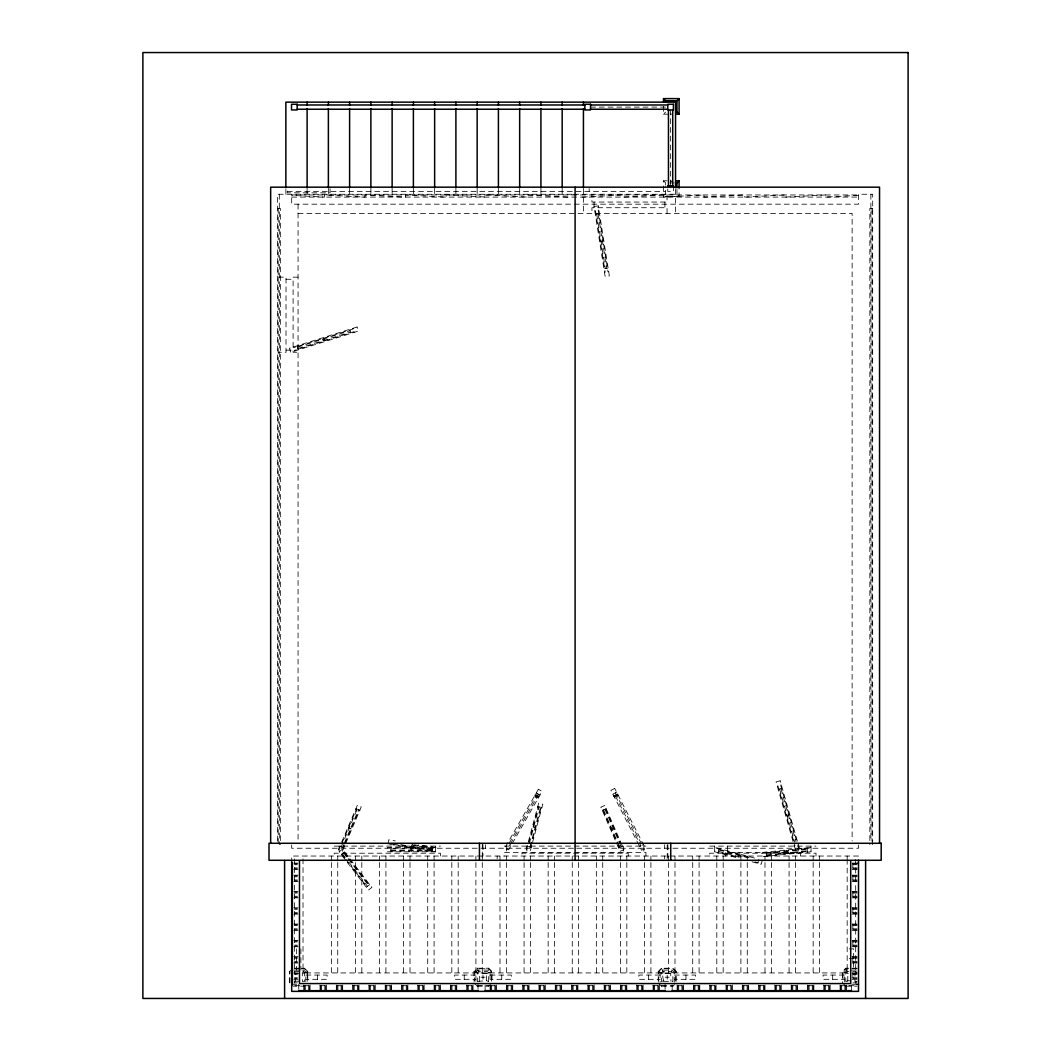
<?xml version="1.0" encoding="UTF-8"?>
<svg xmlns="http://www.w3.org/2000/svg" width="1051" height="1051" viewBox="0 0 1051 1051"><rect width="100%" height="100%" fill="white"/><g stroke="black" fill="none" stroke-linecap="round" stroke-linejoin="round"><path stroke-width="0.75" stroke-dasharray="5 3.75" d="M387.99 844.006L388.686 839.815L395.307 840.905M432.04 851.297L432.723 847.106M435.521 847.526L387.333 847.526L387.333 851.783L435.521 851.783L436.218 847.684L418.692 844.781M528.627 843.362L538.44 806.721M529.284 843.651L539.137 806.905M529.862 846.975L540.503 807.273M530.545 847.145L541.186 807.457M718.096 852.703L719.199 848.591M757.797 863.331L758.901 859.232M762.317 860.152L761.213 864.25L751.688 861.702M294.319 983.053L295.278 980.741L295.226 973.699L294.319 971.334M307.746 981.292L307.746 971.452L304.514 968.221L302.254 973.646L302.504 981.319M474.014 982.935L477.246 986.166L477.64 985.194M479.256 981.319L479.44 973.699L477.246 968.221L474.014 971.452L474.014 981.292M474.014 971.452L479.44 973.699L486.482 973.646L488.728 968.221L491.96 971.452L491.96 981.292M658.228 982.935L661.46 986.166L661.867 985.194M663.47 981.319L672.39 981.371M676.187 981.292L676.187 971.452L672.955 968.221L670.696 973.646L670.945 981.319M857.169 968.221L845.687 968.221L842.455 971.452L842.455 982.935L845.687 986.166L846.081 985.194M847.697 981.319L847.881 973.699L845.687 968.221M856.565 984.708L854.923 980.741L854.975 973.699L856.565 969.679M341.72 843.769L356.591 808.863M341.141 846.948L357.235 809.139M342.442 847.513L343.638 844.702M344.229 843.296L358.549 809.704M343.099 847.789L344.334 844.873M344.951 843.428L359.192 809.979M509.131 843.296L537.495 793.65M510.234 844.229L509.538 845.451L510.76 846.147M510.339 844.032L538.743 794.333M663.509 106.401L663.509 114.191L665.625 112.063M304.107 985.194L304.514 986.166L293.019 986.166L289.787 982.935L289.787 971.452L293.019 968.221M295.226 973.699L294.122 973.239M475.906 972.228L478.034 970.112L487.953 970.112L490.068 972.228L490.068 982.159M477.798 981.371L486.482 980.741L486.482 973.646M477.246 986.166L488.728 986.166L491.96 982.935M658.228 981.292L658.228 971.452L661.46 968.221L672.955 968.221M663.72 980.741C659.397 968.181 670.643 976.694 676.187 971.452M661.46 986.166L672.955 986.166L676.187 982.935M857.09 981.568L855.803 982.856L852.887 982.856M341.312 854.594L344.689 852.006M366.326 887.202L369.702 884.614M738.13 857.327L739.365 855.461L738.866 854.594L737.999 855.094L738.13 857.327L718.28 852.019M612.851 794.136L616.622 792.165M613.745 795.883L617.528 793.939M613.955 796.277L617.738 794.346M614.007 796.395L617.791 794.464M614.415 797.183L618.198 795.239M639.639 846.489L640.9 845.845L614.112 793.492M642.174 845.227L643.435 844.584M602.289 810.413L606.191 808.718M618.671 848.104L622.573 846.41M307.746 971.452L302.307 973.699L294.516 973.646M289.787 982.935L289.787 971.452M294.122 981.148L303.949 981.371M486.534 973.699L491.96 971.452M662.025 981.371L663.667 980.688M854.975 973.699L856.618 973.016M846.239 981.371L847.881 980.688L856.618 981.371M297.315 347.224L350.049 330.697M297.735 348.577L350.469 332.05M777.254 786.095L777.937 785.912L795.003 845.819L794.32 846.016M781.34 784.939L780.657 785.123L797.275 843.467M778.896 789.262L781.616 788.486M797.722 845.043L798.405 844.859M594.735 210.804L595.444 210.699L605.192 272.235L604.483 272.34M598.939 210.147L598.242 210.253L607.99 271.789L608.687 271.684M595.983 214.141L598.781 213.708M604.627 268.728L607.425 268.294M766.271 852.768L807.155 848.617M766.35 853.478L807.234 849.326M766.494 854.883L807.378 850.732M766.56 855.593L807.444 851.441M582.307 197.089L622.875 194.96L622.875 197.089L663.457 194.96M858.509 195.381L825.784 197.089L825.784 194.96L785.202 197.089L785.202 194.96L744.62 197.089L744.62 194.96L704.039 197.089L704.039 194.96L663.457 197.089L663.509 180.798L671.3 180.798M590.531 107.11L667.753 107.11M670.591 114.112L672.009 114.112M663.509 114.191L671.3 114.191M670.591 181.587L672.009 181.587M669.881 182.927L674.138 182.927M287.265 191.427L665.625 191.427M571.994 194.264L277.517 194.264L277.517 841.417M573.623 194.264L676.962 194.264L679.077 196.366L679.091 187.853M291.679 194.96L858.509 194.96M679.091 196.379L663.509 196.379L665.625 194.264L665.625 186.158M291.679 197.089L858.509 197.089M277.517 208.426L280.341 208.426L280.341 844.702M872.685 208.426L869.847 208.426L869.847 844.702M298.064 213.392L852.138 213.392L852.138 840.931M278.226 277.162L286.017 277.162L286.017 352.256L278.226 352.256M298.064 277.162L293.098 277.162L293.098 352.256L298.064 352.256M286.017 279.277L293.098 279.277M286.017 350.141L293.098 350.141M334.192 846.108L440.474 846.108M504.244 846.108L645.958 846.108M709.714 846.108L815.996 846.108M573.465 848.236L291.679 848.236L291.679 844.702M576.723 848.236L858.509 848.236L858.509 844.702M390.88 848.945L431.974 848.945M390.88 850.364L431.974 850.364M390.88 851.074L431.974 851.074M858.509 856.039L291.679 856.039L291.679 858.864M293.807 863.121L298.064 863.121M852.138 863.121L857.8 863.121M294.516 863.83L297.354 863.83M852.847 863.83L857.09 863.83M294.516 864.71L297.354 864.71M852.847 864.71L857.09 864.71M294.516 867.903L297.354 867.903M852.847 867.903L857.09 867.903M294.516 868.783L297.354 868.783M852.847 868.783L857.09 868.783M293.807 869.492L298.064 869.492M852.138 869.492L857.8 869.492M293.807 875.168L298.064 875.168M852.138 875.168L857.8 875.168M294.516 875.877L297.354 875.877M852.847 875.877L857.09 875.877M294.516 876.757L297.354 876.757M852.847 876.757L857.09 876.757M294.516 879.95L297.354 879.95M852.847 879.95L857.09 879.95M294.516 880.83L297.354 880.83M852.847 880.83L857.09 880.83M293.807 881.539L298.064 881.539M852.138 881.539L857.8 881.539M293.807 891.458L298.064 891.458M852.138 891.458L857.8 891.458M294.516 892.168L297.354 892.168M852.847 892.168L857.09 892.168M294.516 893.061L297.354 893.061M852.847 893.061L857.09 893.061M294.516 896.24L297.354 896.24M852.847 896.24L857.09 896.24M294.516 897.134L297.354 897.134M852.847 897.134L857.09 897.134M293.807 897.843L298.064 897.843M852.138 897.843L857.8 897.843M293.807 907.762L298.064 907.762M852.138 907.762L857.8 907.762M294.516 908.471L297.354 908.471M852.847 908.471L857.09 908.471M294.516 909.351L297.354 909.351M852.847 909.351L857.09 909.351M294.516 912.544L297.354 912.544M852.847 912.544L857.09 912.544M294.516 913.424L297.354 913.424M852.847 913.424L857.09 913.424M293.807 914.134L298.064 914.134M852.138 914.134L857.8 914.134M293.807 924.052L298.064 924.052M852.138 924.052L857.8 924.052M294.516 924.762L297.354 924.762M852.847 924.762L857.09 924.762M294.516 925.642L297.354 925.642M852.847 925.642L857.09 925.642M294.516 928.834L297.354 928.834M852.847 928.834L857.09 928.834M294.516 929.728L297.354 929.728M852.847 929.728L857.09 929.728M293.807 930.424L298.064 930.424M852.138 930.424L857.8 930.424M293.807 940.356L298.064 940.356M852.138 940.356L857.8 940.356M294.516 941.052L297.354 941.052M852.847 941.052L857.09 941.052M294.516 941.946L297.354 941.946M852.847 941.946L857.09 941.946M294.516 945.138L297.354 945.138M852.847 945.138L857.09 945.138M294.516 946.018L297.354 946.018M852.847 946.018L857.09 946.018M293.807 946.728L298.064 946.728M852.138 946.728L857.8 946.728M849.3 948.856L853.557 948.856L853.557 970.112M293.807 956.646L298.064 956.646M852.138 956.646L857.8 956.646M294.516 957.356L297.354 957.356M852.847 957.356L857.09 957.356M294.516 958.236L297.354 958.236M852.847 958.236L857.09 958.236M849.3 958.446L853.557 958.446M294.516 961.429L297.354 961.429M852.847 961.429L857.09 961.429M294.516 962.309L297.354 962.309M852.847 962.309L857.09 962.309M293.807 963.018L298.064 963.018M852.138 963.018L857.8 963.018M294.661 968.221L304.514 968.221M477.246 968.221L488.728 968.221M294.805 968.694L299.561 968.694M301.151 968.694L304.317 968.694L307.273 971.649L307.273 981.161M856.972 968.694L845.884 968.694L842.928 971.649L842.928 981.161M293.807 970.112L303.726 970.112L305.854 972.228L305.854 982.159M856.394 970.112L846.462 970.112L844.347 972.228L844.347 982.159M294.398 971.531L303.135 971.531L304.435 972.819L304.435 981.568M293.807 972.937L298.064 972.937M305.854 972.937L844.347 972.937M852.138 972.937L857.8 972.937M857.09 973.646L847.934 973.646L842.455 971.452M294.516 974.54L297.354 974.54M852.847 974.54L857.09 974.54M305.854 975.065L327.111 975.065L327.111 979.322L305.854 979.322M475.906 975.065L454.649 975.065L454.649 979.322L475.906 979.322M490.068 975.065L511.325 975.065L511.325 979.322L490.068 979.322M660.12 975.065L638.863 975.065L638.863 979.322L660.12 979.322M674.295 975.065L695.552 975.065L695.552 979.322L674.295 979.322M844.347 975.065L823.091 975.065L823.091 979.322L844.347 979.322M480.964 977.194L485.01 977.194M665.178 977.194L669.237 977.194M294.516 977.719L297.354 977.719M852.847 977.719L857.09 977.719M294.516 978.612L297.354 978.612M852.847 978.612L857.09 978.612M293.807 979.322L298.064 979.322M852.138 979.322L857.8 979.322M294.398 982.856L297.315 982.856M291.679 984.275L297.354 984.275M852.138 984.275L857.09 984.275M294.805 985.693L310.098 985.693M320.029 985.693L326.401 985.693M336.32 985.693L342.692 985.693M352.61 985.693L358.995 985.693M368.914 985.693L375.286 985.693M385.205 985.693L391.589 985.693M401.508 985.693L407.88 985.693M417.799 985.693L424.184 985.693M434.102 985.693L440.474 985.693M450.393 985.693L456.778 985.693M466.697 985.693L473.068 985.693M477.443 985.693L488.531 985.693M490.068 985.693L496.453 985.693M506.372 985.693L512.743 985.693M522.662 985.693L529.047 985.693M538.966 985.693L545.338 985.693M555.256 985.693L561.641 985.693M571.56 985.693L577.932 985.693M587.851 985.693L594.222 985.693M604.154 985.693L610.526 985.693M620.445 985.693L626.816 985.693M636.735 985.693L643.12 985.693M653.039 985.693L659.411 985.693M661.657 985.693L672.758 985.693M677.133 985.693L683.505 985.693M693.424 985.693L699.795 985.693M709.714 985.693L716.099 985.693M726.018 985.693L732.389 985.693M742.308 985.693L748.693 985.693M758.612 985.693L764.983 985.693M774.902 985.693L781.287 985.693M791.206 985.693L797.578 985.693M807.496 985.693L813.881 985.693M823.8 985.693L830.172 985.693M840.091 985.693L856.972 985.693M845.687 986.166L857.169 986.166M567.895 197.089L527.313 194.96L527.313 197.089L486.731 194.96L486.731 197.089L446.15 194.96L446.15 197.089L405.568 194.96L405.568 197.089L364.999 194.96L364.999 197.089L324.417 194.96L324.417 197.089L291.679 195.381M413.897 844.702L432.618 847.802M432.5 848.499L411.532 845.03L411.874 847.237L412.925 845.254L412.347 844.439M400.759 844.676L432.263 849.891M393.166 844.137L432.145 850.601M389.579 844.268L435.534 851.875M754.565 858.063L715.784 847.671L714.68 851.783L737.947 858.023M719.015 849.274L751.084 857.866M718.831 849.957L748.207 857.839M718.464 851.336L743.425 858.023M754.933 861.833L757.981 862.648M537.757 806.537L541.869 807.641M527.129 846.239L531.228 847.329M658.228 971.452L663.667 973.699M486.534 980.688L488.176 981.371M355.934 808.587L359.849 810.255M339.828 846.397L343.743 848.065M536.26 792.953L539.964 795.029M535.287 794.661L538.979 796.763M535.064 795.042L538.756 797.157M534.998 795.16L538.69 797.275M534.565 795.922L538.257 798.024M663.523 180.811L665.625 182.927L665.625 185.751M857.09 972.819L855.803 971.531L847.053 971.531L845.766 972.819L845.766 981.568M344.124 852.44L347.973 857.458M348.932 858.706L369.137 885.034M343.559 852.873L347.277 857.708M348.209 858.917L368.573 885.467M342.429 853.727L345.227 857.366M348.932 862.201L367.456 886.335M341.877 854.161L344.754 857.918M345.726 859.179L366.891 886.768M615.361 792.809L641.438 843.769M605.534 809.007L620.668 843.795M604.89 809.283L621.272 846.975M603.589 809.848L619.972 847.54M602.932 810.137L617.436 843.467M618.067 844.925L619.328 847.815M672.548 985.194L672.955 986.166M661.46 968.221L663.72 973.646M488.334 985.194L488.728 986.166M353.005 328.293L353.215 328.963L293.768 347.592L293.557 346.922M354.279 332.339L354.069 331.669L294.622 350.298L294.832 350.981M349.838 330.027L350.692 332.733M297.105 346.554L297.945 349.26M780.932 788.684L796.08 841.838M779.566 789.078L794.714 842.219M598.085 213.813L606.729 268.399M596.692 214.036L605.337 268.622M807.089 847.907L807.523 852.138M766.205 852.059L766.626 856.289M872.685 844.702L872.685 194.264L858.509 194.264L858.509 204.183L291.679 204.183L291.679 194.264M871.975 208.426L871.975 841.417M870.885 194.264L870.885 841.417M855.685 859.298L855.685 970.112M852.847 863.121L852.847 869.492M852.847 875.168L852.847 881.539M852.847 891.458L852.847 897.843M852.847 907.762L852.847 914.134M852.847 924.052L852.847 930.424M852.847 940.356L852.847 946.728M852.847 956.646L852.847 963.018M852.847 972.937L852.847 979.322M851.428 984.984L851.428 989.95M847.172 856.039L847.172 858.864M847.172 859.298L847.172 970.112M846.462 984.984L846.462 989.95M845.766 985.693L845.766 989.95M844.873 985.693L844.873 989.95M841.68 985.693L841.68 989.95M840.8 985.693L840.8 989.95M840.091 984.984L840.091 989.95M832.681 975.065L832.681 979.322M830.172 984.984L830.172 989.95M829.462 985.693L829.462 989.95M828.582 985.693L828.582 989.95M825.39 985.693L825.39 989.95M824.51 985.693L824.51 989.95M823.8 984.984L823.8 989.95M819.544 856.039L819.544 860.9M819.544 862.529L819.544 972.937M815.996 856.039L815.996 853.202L709.714 853.202L709.714 856.039M813.881 984.984L813.881 989.95M813.159 856.039L813.159 860.9M813.159 862.529L813.159 972.937M813.172 985.693L813.172 989.95M812.278 985.693L812.278 989.95M811.044 846.108L811.044 853.202M809.099 985.693L809.099 989.95M808.206 985.693L808.206 989.95M807.496 984.984L807.496 989.95M800.415 856.039L800.415 852.492L725.308 852.492L725.308 856.039M798.287 846.108L798.287 852.492M797.578 984.984L797.578 989.95M796.868 985.693L796.868 989.95M795.988 985.693L795.988 989.95M795.449 856.039L795.449 860.9M795.449 862.529L795.449 972.937M792.796 985.693L792.796 989.95M791.915 985.693L791.915 989.95M791.206 984.984L791.206 989.95M789.078 856.039L789.078 860.9M789.078 862.529L789.078 972.937M781.287 984.984L781.287 989.95M780.578 985.693L780.578 989.95M779.684 985.693L779.684 989.95M776.505 985.693L776.505 989.95M775.612 985.693L775.612 989.95M774.902 984.984L774.902 989.95M771.355 856.039L771.355 860.9M771.355 862.529L771.355 972.937M764.983 856.039L764.983 860.9M764.983 862.529L764.983 972.937M764.983 984.984L764.983 989.95M764.274 985.693L764.274 989.95M763.394 985.693L763.394 989.95M760.201 985.693L760.201 989.95M759.321 985.693L759.321 989.95M758.612 984.984L758.612 989.95M748.693 984.984L748.693 989.95M747.984 985.693L747.984 989.95M747.274 856.039L747.274 860.9M747.274 862.529L747.274 972.937M747.09 985.693L747.09 989.95M743.911 985.693L743.911 989.95M743.018 985.693L743.018 989.95M742.308 984.984L742.308 989.95M740.889 856.039L740.889 860.9M740.889 862.529L740.889 972.937M732.389 984.984L732.389 989.95M731.68 985.693L731.68 989.95M730.8 985.693L730.8 989.95M727.607 985.693L727.607 989.95M727.437 846.108L727.437 852.492M726.727 985.693L726.727 989.95M726.018 984.984L726.018 989.95M723.18 856.039L723.18 860.9M723.18 862.529L723.18 972.937M716.795 856.039L716.795 860.9M716.795 862.529L716.795 972.937M716.099 984.984L716.099 989.95M715.389 985.693L715.389 989.95M714.68 846.108L714.68 853.202M714.509 985.693L714.509 989.95M711.317 985.693L711.317 989.95M710.423 985.693L710.423 989.95M709.714 984.984L709.714 989.95M699.795 984.984L699.795 989.95M699.086 856.039L699.086 860.9M699.086 862.529L699.086 972.937M699.086 985.693L699.086 989.95M698.206 985.693L698.206 989.95M695.013 985.693L695.013 989.95M694.133 985.693L694.133 989.95M693.424 984.984L693.424 989.95M692.714 856.039L692.714 860.9M692.714 862.529L692.714 972.937M685.961 975.065L685.961 979.322M683.505 984.984L683.505 989.95M682.795 985.693L682.795 989.95M681.915 985.693L681.915 989.95M678.723 985.693L678.723 989.95M677.842 985.693L677.842 989.95M676.962 189.403L676.962 194.264M677.133 984.984L677.133 989.95M675.714 981.161L675.714 971.649L672.758 968.694L661.657 968.694L658.701 971.649L658.701 981.161M675.543 189.403L675.543 213.392M674.992 856.039L674.992 860.9M674.992 862.529L674.992 972.937M674.295 982.159L674.295 972.228L672.167 970.112L662.248 970.112L660.12 972.228L660.12 982.159M673.428 185.751L673.428 191.427L667.753 191.427L667.753 188.589M672.876 981.568L672.876 972.819L671.576 971.531L662.839 971.531L661.539 972.819L661.539 981.568M672.167 984.984L672.167 989.95M670.591 109.948L670.591 185.751M668.62 856.039L668.62 860.9M668.62 862.529L668.62 972.937M667.91 844.82L667.91 857.196M667.214 844.702L667.214 858.864M667.214 975.17L667.214 979.217M667.043 194.96L667.043 202.055L591.936 202.055L591.936 194.96M667.043 213.392L667.043 207.717L591.936 207.717L591.936 213.392M664.915 202.055L664.915 207.717M665.086 984.275L665.086 989.95M664.679 844.702L664.679 848.236M664.679 856.039L664.679 858.864M659.411 984.984L659.411 989.95M658.701 985.693L658.701 989.95M657.821 985.693L657.821 989.95M654.628 985.693L654.628 989.95M653.748 985.693L653.748 989.95M653.039 984.984L653.039 989.95M650.911 856.039L650.911 860.9M650.911 862.529L650.911 972.937M648.454 975.065L648.454 979.322M645.958 856.039L645.958 852.492L504.244 852.492L504.244 856.039M644.526 856.039L644.526 860.9M644.526 862.529L644.526 972.937M643.829 846.108L643.829 852.492M643.12 984.984L643.12 989.95M642.411 985.693L642.411 989.95M641.517 985.693L641.517 989.95M638.338 985.693L638.338 989.95M637.445 985.693L637.445 989.95M636.735 984.984L636.735 989.95M628.235 856.039L628.235 853.202L521.953 853.202L521.953 856.039M626.816 856.039L626.816 860.9M626.816 862.529L626.816 972.937M626.816 984.984L626.816 989.95M626.107 985.693L626.107 989.95M625.227 985.693L625.227 989.95M623.282 846.108L623.282 853.202M622.034 985.693L622.034 989.95M621.154 985.693L621.154 989.95M620.445 856.039L620.445 860.9M620.445 862.529L620.445 972.937M620.445 984.984L620.445 989.95M610.526 984.984L610.526 989.95M609.816 985.693L609.816 989.95M608.936 985.693L608.936 989.95M605.744 985.693L605.744 989.95M604.851 985.693L604.851 989.95M604.154 984.984L604.154 989.95M602.722 856.039L602.722 860.9M602.722 862.529L602.722 972.937M596.351 856.039L596.351 860.9M596.351 862.529L596.351 972.937M594.222 984.984L594.222 989.95M594.065 202.055L594.065 207.717M593.526 985.693L593.526 989.95M592.633 985.693L592.633 989.95M589.44 985.693L589.44 989.95M589.191 188.589L589.191 191.427M588.56 985.693L588.56 989.95M587.851 984.984L587.851 989.95M583.436 188.589L583.436 213.392M578.641 856.039L578.641 860.9M578.641 862.529L578.641 972.937M577.932 984.984L577.932 989.95M577.222 985.693L577.222 989.95M576.342 985.693L576.342 989.95M573.15 985.693L573.15 989.95M572.256 856.039L572.256 860.9M572.256 862.529L572.256 972.937M572.269 985.693L572.269 989.95M571.56 984.984L571.56 989.95M562.18 188.589L562.18 194.264M561.641 984.984L561.641 989.95M560.932 985.693L560.932 989.95M560.038 985.693L560.038 989.95M556.859 985.693L556.859 989.95M555.966 985.693L555.966 989.95M555.256 984.984L555.256 989.95M554.547 856.039L554.547 860.9M554.547 862.529L554.547 972.937M548.162 856.039L548.162 860.9M548.162 862.529L548.162 972.937M545.338 984.984L545.338 989.95M544.628 985.693L544.628 989.95M543.748 985.693L543.748 989.95M540.923 188.589L540.923 194.264M540.556 985.693L540.556 989.95M539.675 985.693L539.675 989.95M538.966 984.984L538.966 989.95M530.453 856.039L530.453 860.9M530.453 862.529L530.453 972.937M529.047 984.984L529.047 989.95M528.338 985.693L528.338 989.95M527.444 985.693L527.444 989.95M526.919 846.108L526.919 853.202M524.265 985.693L524.265 989.95M524.081 856.039L524.081 860.9M524.081 862.529L524.081 972.937M523.372 985.693L523.372 989.95M522.662 984.984L522.662 989.95M519.667 188.589L519.667 194.264M512.743 984.984L512.743 989.95M512.034 985.693L512.034 989.95M511.154 985.693L511.154 989.95M507.961 985.693L507.961 989.95M507.081 985.693L507.081 989.95M506.372 846.108L506.372 852.492M506.359 856.039L506.359 860.9M506.359 862.529L506.359 972.937M506.372 984.984L506.372 989.95M501.734 975.065L501.734 979.322M499.987 856.039L499.987 860.9M499.987 862.529L499.987 972.937M498.41 188.589L498.41 194.264M497.162 856.039L497.162 858.864M496.453 984.984L496.453 989.95M495.744 985.693L495.744 989.95M494.85 985.693L494.85 989.95M491.487 981.161L491.487 971.649L488.531 968.694L477.443 968.694L474.487 971.649L474.487 981.161M491.671 985.693L491.671 989.95M490.778 985.693L490.778 989.95M490.068 984.984L490.068 989.95M488.662 981.568L488.662 972.819L487.362 971.531L478.612 971.531L477.325 972.819L477.325 981.568M485.523 844.702L485.523 848.236M485.115 984.984L485.115 989.95M482.987 844.702L482.987 856.039M482.987 975.17L482.987 979.217M482.291 843.283L482.291 857.196M482.278 856.039L482.278 860.9M482.278 862.529L482.278 972.937M478.034 984.275L478.034 989.95M477.154 188.589L477.154 194.264M475.893 856.039L475.893 860.9M475.893 862.529L475.906 982.159M473.068 984.984L473.068 989.95M472.359 985.693L472.359 989.95M471.479 985.693L471.479 989.95M468.286 985.693L468.286 989.95M467.406 985.693L467.406 989.95M466.697 984.984L466.697 989.95M464.24 975.065L464.24 979.322M458.183 856.039L458.183 860.9M458.183 862.529L458.183 972.937M456.778 984.984L456.778 989.95M456.068 985.693L456.068 989.95M455.898 188.589L455.898 194.264M455.175 985.693L455.175 989.95M451.983 985.693L451.983 989.95M451.812 856.039L451.812 860.9M451.812 862.529L451.812 972.937M451.102 985.693L451.102 989.95M450.393 984.984L450.393 989.95M440.474 856.039L440.474 853.202L334.192 853.202L334.192 856.039M440.474 984.984L440.474 989.95M439.765 985.693L439.765 989.95M438.884 985.693L438.884 989.95M435.692 985.693L435.692 989.95M435.521 846.108L435.521 853.202M434.812 985.693L434.812 989.95M434.641 188.589L434.641 194.264M434.089 856.039L434.089 860.9M434.089 862.529L434.089 972.937M434.102 984.984L434.102 989.95M431.974 847.526L431.974 851.783M427.718 856.039L427.718 860.9M427.718 862.529L427.718 972.937M424.184 984.984L424.184 989.95M423.474 985.693L423.474 989.95M422.581 985.693L422.581 989.95M419.402 985.693L419.402 989.95M418.508 985.693L418.508 989.95M417.799 984.984L417.799 989.95M413.385 188.589L413.385 194.264M410.008 856.039L410.008 860.9M410.008 862.529L410.008 972.937M407.88 984.984L407.88 989.95M407.171 985.693L407.171 989.95M406.29 985.693L406.29 989.95M403.623 856.039L403.623 860.9M403.623 862.529L403.623 972.937M403.098 985.693L403.098 989.95M402.218 985.693L402.218 989.95M401.508 984.984L401.508 989.95M392.128 188.589L392.128 194.264M391.589 984.984L391.589 989.95M390.88 847.526L390.88 851.783M390.88 985.693L390.88 989.95M389.987 985.693L389.987 989.95M386.807 985.693L386.807 989.95M385.914 856.039L385.914 860.9M385.914 862.529L385.914 972.937M385.914 985.693L385.914 989.95M385.205 984.984L385.205 989.95M379.542 856.039L379.542 860.9M379.542 862.529L379.542 972.937M375.286 984.984L375.286 989.95M374.576 985.693L374.576 989.95M373.696 985.693L373.696 989.95M370.872 188.589L370.872 194.264M370.504 985.693L370.504 989.95M369.624 985.693L369.624 989.95M368.914 984.984L368.914 989.95M361.82 856.039L361.82 860.9M361.82 862.529L361.82 972.937M358.995 984.984L358.995 989.95M358.286 985.693L358.286 989.95M357.393 985.693L357.393 989.95M355.448 856.039L355.448 860.9M355.448 862.529L355.448 972.937M354.213 985.693L354.213 989.95M353.32 985.693L353.32 989.95M352.61 984.984L352.61 989.95M349.615 188.589L349.615 194.264M342.692 984.984L342.692 989.95M341.982 985.693L341.982 989.95M341.102 985.693L341.102 989.95M339.158 846.108L339.158 853.202M337.91 985.693L337.91 989.95M337.739 856.039L337.739 860.9M337.739 862.529L337.739 972.937M337.029 985.693L337.029 989.95M336.32 984.984L336.32 989.95M331.354 856.039L331.354 860.9M331.354 862.529L331.354 972.937M330.053 188.589L330.053 192.845L287.265 192.845L287.265 188.589M328.372 188.589L328.372 194.264M326.401 984.984L326.401 989.95M325.692 985.693L325.692 989.95M324.812 985.693L324.812 989.95M321.619 985.693L321.619 989.95M320.726 985.693L320.726 989.95M320.029 984.984L320.029 989.95M317.52 975.065L317.52 979.322M310.098 984.984L310.098 989.95M309.401 985.693L309.401 989.95M308.508 985.693L308.508 989.95M307.115 188.589L307.115 194.264M305.315 985.693L305.315 989.95M304.435 985.693L304.435 989.95M303.726 984.984L303.726 989.95M303.016 858.864L303.016 970.112M300.888 948.856L300.888 970.112M298.773 984.275L298.773 989.95M298.064 204.183L298.064 840.931M296.645 948.856L296.645 970.112M294.516 858.864L294.516 970.112M285.859 189.416L285.859 194.264M279.303 194.264L279.303 844.702M278.226 208.426L278.226 844.702M506.306 848.972L506.989 849.155L506.306 848.972M354.515 869.466L354.384 870.464L355.369 870.596L356.631 868.743L354.515 869.466M643.291 849.51L643.974 849.72L643.291 849.51M538.677 803.122L526.209 849.655L530.321 850.758L542.789 804.212L538.677 803.122M611.498 828.043L611.13 828.976L612.063 829.344L613.731 827.846L611.498 828.043M357.327 805.329L338.448 849.655L342.363 851.323L361.242 806.997L357.327 805.329M323.472 338.291L323.012 339.171L324.312 340.997L324.365 338.75L323.472 338.291M786.949 814.972L786.463 815.839L787.33 816.325L789.183 815.064L786.949 814.972M538.375 789.262L504.979 847.71L508.671 849.812L542.066 791.377L538.375 789.262M600.896 240.626L600.305 241.441L601.119 242.032L603.103 240.994L600.896 240.626M786.713 850.693L786.227 852.873L787.002 853.517L787.488 851.323L786.713 850.693M411.427 848.236L410.718 848.945L411.427 851.074L412.137 850.364L411.427 848.236M342.521 849.195L339.158 851.783L368.481 890.013L371.857 887.425L342.521 849.195M534 826.073L533.133 826.572L533.632 827.439L535.865 827.308L534 826.073M614.704 788.408L610.92 790.352L641.583 850.272L645.367 848.328L614.704 788.408M604.772 805.473L600.87 807.168L620.09 851.349L623.992 849.655L604.772 805.473M349.471 827.4L348.538 827.768L348.906 828.7L351.139 828.884L349.471 827.4M357.064 327.019L289.459 348.209L290.72 352.256L358.338 331.078L357.064 327.019M780.157 780.801L776.072 781.97L795.489 850.101L799.575 848.945L780.157 780.801M598.269 205.891L594.065 206.561L605.153 276.544L609.357 275.874L598.269 205.891M810.61 847.553L762.671 852.427L763.105 856.657L811.044 851.783L810.61 847.553"/><path stroke-width="1.5" d="M675.977 114.191L679.091 114.191L676.962 112.063L676.962 100.725L679.091 98.61L663.509 98.61L663.509 101.724M676.962 187.853L676.962 182.927L679.077 180.811L675.977 180.798M663.509 98.61L665.625 100.725L676.962 100.725M297.183 104.982L584.855 104.982M590.531 104.982L667.753 104.982M297.183 109.238L584.855 109.238M590.531 109.238L667.753 109.238M675.543 112.063L676.962 112.063M675.543 182.927L676.962 182.927M667.753 185.751L673.428 185.751M291.679 863.121L292.388 863.121L292.388 984.275L291.679 984.275M857.8 863.121L858.509 863.121M857.8 984.275L858.509 984.275M879.542 843.06L879.542 187.17L270.659 187.17L270.659 843.06M865.604 860.506L865.604 998.45M858.509 860.283L858.509 991.369L291.679 991.369L291.679 860.283M851.428 991.369L851.428 990.659L672.167 990.659L672.167 991.369M850.719 860.94L850.719 983.565L299.482 983.565L299.482 860.94M679.091 98.61L679.091 114.191M679.091 180.798L679.091 187.853M675.543 187.801L675.543 102.144L285.859 102.144L285.859 187.801M672.719 109.948L672.719 185.751M670.748 843.283L670.748 860.283M668.462 109.948L668.462 185.751M665.625 100.725L665.625 102.144M665.086 991.369L665.086 990.659L485.115 990.659L485.115 991.369M583.436 102.144L583.436 105.376M583.436 108.608L583.436 187.801M575.094 187.17L575.094 860.283M562.18 102.144L562.18 105.376M562.18 108.608L562.18 187.801M540.923 102.144L540.923 105.376M540.923 108.608L540.923 187.801M519.667 102.144L519.667 105.376M519.667 108.608L519.667 187.801M498.41 102.144L498.41 105.376M498.41 108.608L498.41 187.801M479.44 843.283L479.44 860.283M478.034 991.369L478.034 990.659L298.773 990.659L298.773 991.369M477.154 102.144L477.154 105.376M477.154 108.608L477.154 187.801M455.898 102.144L455.898 105.376M455.898 108.608L455.898 187.801M434.641 102.144L434.641 105.376M434.641 108.608L434.641 187.801M413.385 102.144L413.385 105.376M413.385 108.608L413.385 187.801M392.128 102.144L392.128 105.376M392.128 108.608L392.128 187.801M370.872 102.144L370.872 105.376M370.872 108.608L370.872 187.801M349.615 102.144L349.615 105.376M349.615 108.608L349.615 187.801M328.372 102.144L328.372 105.376M328.372 108.608L328.372 187.801M307.115 102.144L307.115 105.376M307.115 108.608L307.115 187.801M284.598 860.506L284.598 998.45M908.117 52.55L142.883 52.55L142.883 998.45L908.117 998.45L908.117 52.55M297.183 104.272L291.521 104.272L291.521 109.948L297.183 109.948L297.183 104.272M590.531 104.272L584.855 104.272L584.855 109.948L590.531 109.948L590.531 104.272M673.428 104.272L667.753 104.272L667.753 109.948L673.428 109.948L673.428 104.272M881.185 843.283L269.003 843.283L269.003 860.283L881.185 860.283L881.185 843.283"/></g></svg>
